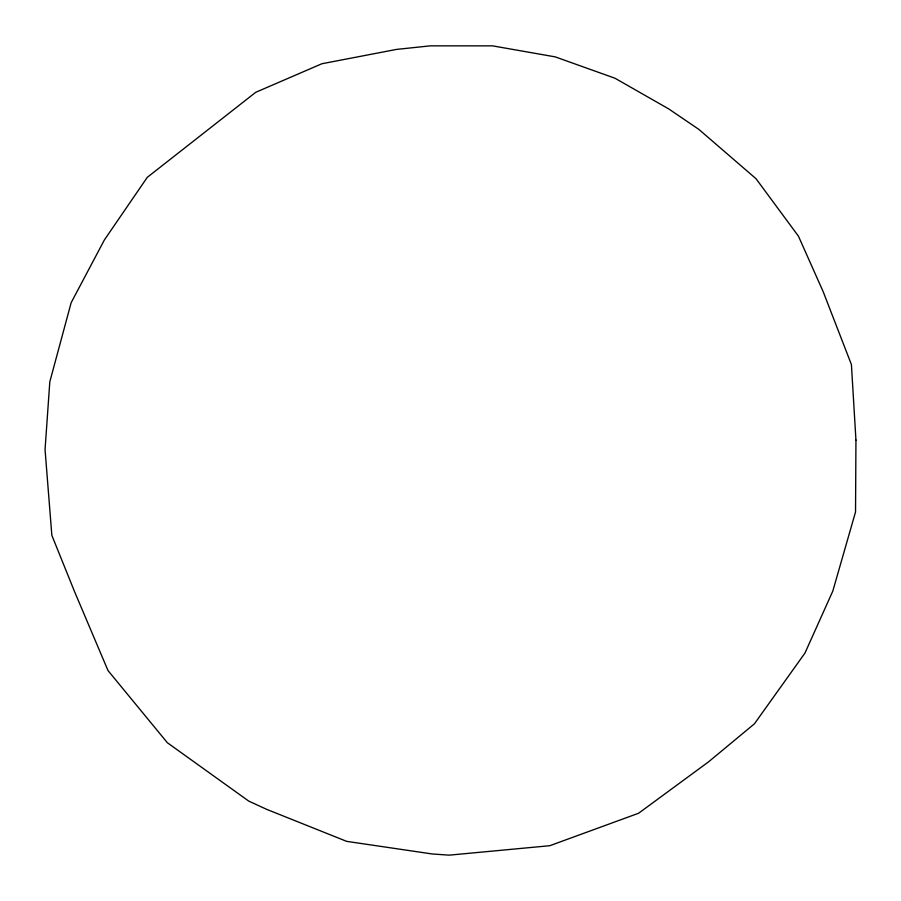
<?xml version="1.0" encoding="UTF-8"?>
<svg xmlns="http://www.w3.org/2000/svg" width="901" height="901" viewBox="0 0 901 901"><rect width="100%" height="100%" fill="white"/><g stroke="black" fill="none" stroke-linecap="round" stroke-linejoin="round"><path stroke-width="1.35" d="M855.95 440.116L855.533 511.959L832.806 591.079L804.965 653.056L754.419 723.818L708.637 761.784L638.584 813.254L549.79 845.712L449.194 855.15L432.3 853.979L346.682 841.365L266.538 809.289L248.777 801.124L167.338 742.706L107.985 670.535L74.501 591.495L51.853 535.374L45.05 449.622L49.814 381.799L71.145 302.725L104.37 239.959L147.28 177.339L255.726 92.307L321.882 63.746L396.575 49.397L430.363 45.85L492.554 45.861L555.219 56.876L615.023 78.252L668.733 108.92L698.872 129.406L756.052 178.747L798.466 236.208L823.176 291.687L851.411 364.545L855.95 440.116"/></g></svg>
